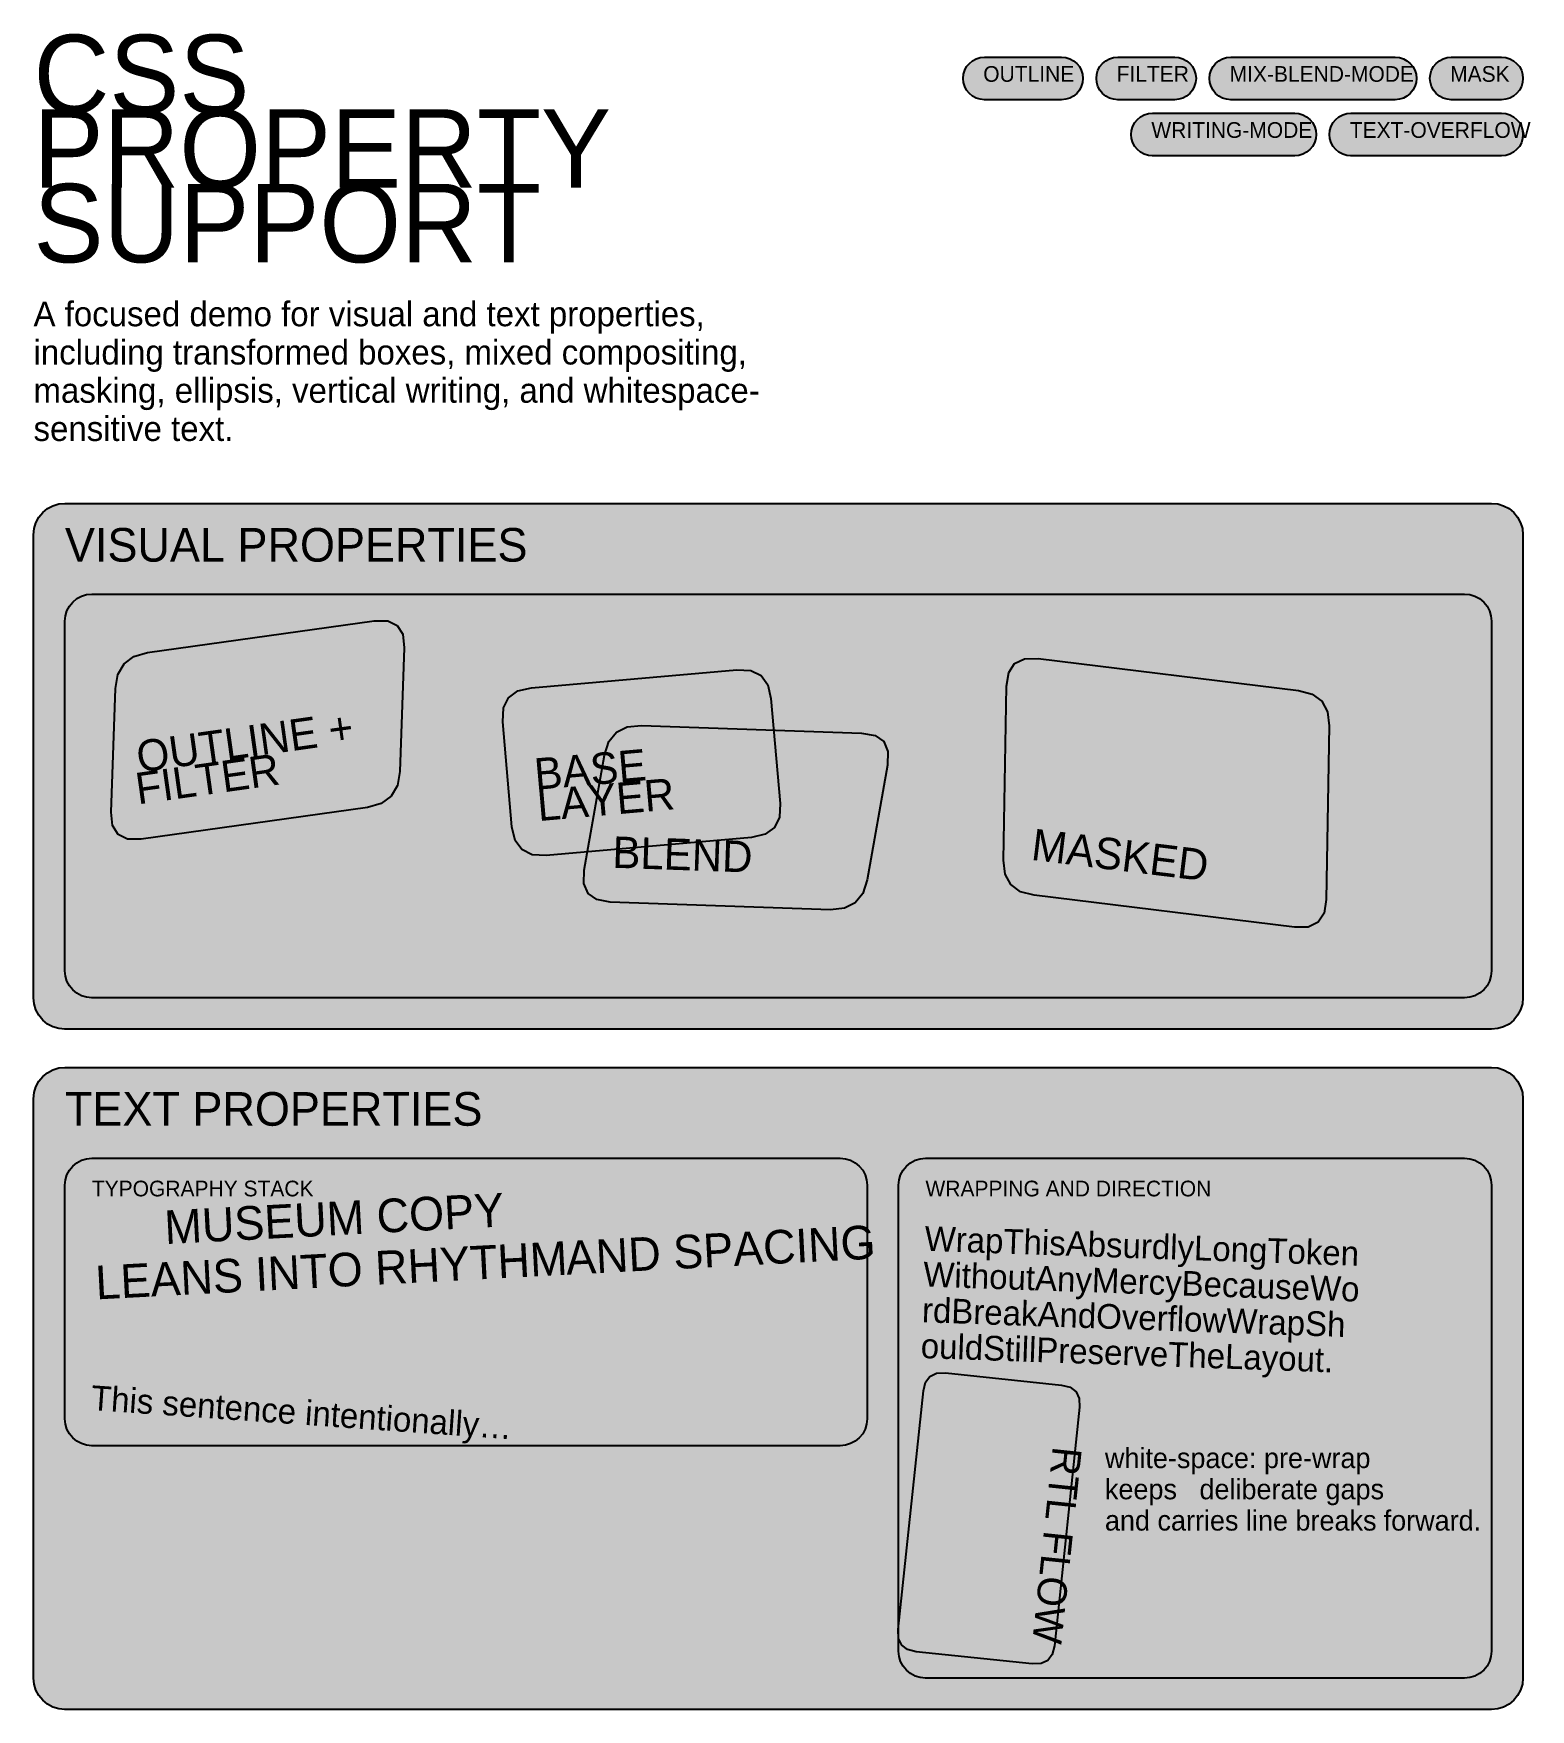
# Model space of a CAD drawing. Extents: x 56 to 1391, y 91 to 1585.
import ezdxf

# ---------------------------------------------------------------- set-up
doc = ezdxf.new("R2010")
doc.units = 0

msp = doc.modelspace()

# ---------------------------------------------------------------- hatches: boundary and pattern name
at = {"true_color": 0xffffff}
for points in [[(903.8, 1564), (972.7, 1564), (972.7, 1564), (976.4, 1563.6), (979.9, 1562.6), (983.2, 1560.8), (986.1, 1558.4), (988.5, 1555.6), (990.2, 1552.3), (991.3, 1548.7), (991.7, 1545), (991.7, 1545), (991.7, 1545), (991.3, 1541.3), (990.2, 1537.7), (988.5, 1534.4), (986.1, 1531.6), (983.2, 1529.2), (979.9, 1527.4), (976.4, 1526.4), (972.7, 1526), (903.8, 1526), (903.8, 1526), (900.1, 1526.4), (896.6, 1527.4), (893.3, 1529.2), (890.4, 1531.6), (888, 1534.4), (886.3, 1537.7), (885.2, 1541.3), (884.8, 1545), (884.8, 1545), (884.8, 1545), (885.2, 1548.7), (886.3, 1552.3), (888, 1555.6), (890.4, 1558.4), (893.3, 1560.8), (896.6, 1562.6), (900.1, 1563.6), (903.8, 1564)], [(1022.7, 1564), (1073.5, 1564), (1073.5, 1564), (1077.2, 1563.6), (1080.8, 1562.6), (1084, 1560.8), (1086.9, 1558.4), (1089.3, 1555.6), (1091, 1552.3), (1092.1, 1548.7), (1092.5, 1545), (1092.5, 1545), (1092.5, 1545), (1092.1, 1541.3), (1091, 1537.7), (1089.3, 1534.4), (1086.9, 1531.6), (1084, 1529.2), (1080.8, 1527.4), (1077.2, 1526.4), (1073.5, 1526), (1022.7, 1526), (1022.7, 1526), (1018.9, 1526.4), (1015.4, 1527.4), (1012.1, 1529.2), (1009.2, 1531.6), (1006.9, 1534.4), (1005.1, 1537.7), (1004, 1541.3), (1003.7, 1545), (1003.7, 1545), (1003.7, 1545), (1004, 1548.7), (1005.1, 1552.3), (1006.9, 1555.6), (1009.2, 1558.4), (1012.1, 1560.8), (1015.4, 1562.6), (1018.9, 1563.6), (1022.7, 1564)], [(1123.5, 1564), (1270.1, 1564), (1270.1, 1564), (1273.8, 1563.6), (1277.4, 1562.6), (1280.6, 1560.8), (1283.5, 1558.4), (1285.9, 1555.6), (1287.6, 1552.3), (1288.7, 1548.7), (1289.1, 1545), (1289.1, 1545), (1289.1, 1545), (1288.7, 1541.3), (1287.6, 1537.7), (1285.9, 1534.4), (1283.5, 1531.6), (1280.6, 1529.2), (1277.4, 1527.4), (1273.8, 1526.4), (1270.1, 1526), (1123.5, 1526), (1123.5, 1526), (1119.8, 1526.4), (1116.2, 1527.4), (1112.9, 1529.2), (1110, 1531.6), (1107.7, 1534.4), (1105.9, 1537.7), (1104.8, 1541.3), (1104.5, 1545), (1104.5, 1545), (1104.5, 1545), (1104.8, 1548.7), (1105.9, 1552.3), (1107.7, 1555.6), (1110, 1558.4), (1112.9, 1560.8), (1116.2, 1562.6), (1119.8, 1563.6), (1123.5, 1564)], [(1320.1, 1564), (1365, 1564), (1365, 1564), (1368.7, 1563.6), (1372.3, 1562.6), (1375.6, 1560.8), (1378.4, 1558.4), (1380.8, 1555.6), (1382.6, 1552.3), (1383.6, 1548.7), (1384, 1545), (1384, 1545), (1384, 1545), (1383.6, 1541.3), (1382.6, 1537.7), (1380.8, 1534.4), (1378.4, 1531.6), (1375.6, 1529.2), (1372.3, 1527.4), (1368.7, 1526.4), (1365, 1526), (1320.1, 1526), (1320.1, 1526), (1316.4, 1526.4), (1312.8, 1527.4), (1309.5, 1529.2), (1306.7, 1531.6), (1304.3, 1534.4), (1302.5, 1537.7), (1301.5, 1541.3), (1301.1, 1545), (1301.1, 1545), (1301.1, 1545), (1301.5, 1548.7), (1302.5, 1552.3), (1304.3, 1555.6), (1306.7, 1558.4), (1309.5, 1560.8), (1312.8, 1562.6), (1316.4, 1563.6), (1320.1, 1564)], [(1053.7, 1514), (1180.6, 1514), (1180.6, 1514), (1184.3, 1513.6), (1187.8, 1512.6), (1191.1, 1510.8), (1194, 1508.4), (1196.4, 1505.6), (1198.1, 1502.3), (1199.2, 1498.7), (1199.6, 1495), (1199.6, 1495), (1199.6, 1495), (1199.2, 1491.3), (1198.1, 1487.7), (1196.4, 1484.4), (1194, 1481.6), (1191.1, 1479.2), (1187.8, 1477.4), (1184.3, 1476.4), (1180.6, 1476), (1053.7, 1476), (1053.7, 1476), (1050, 1476.4), (1046.4, 1477.4), (1043.1, 1479.2), (1040.2, 1481.6), (1037.9, 1484.4), (1036.1, 1487.7), (1035, 1491.3), (1034.7, 1495), (1034.7, 1495), (1034.7, 1495), (1035, 1498.7), (1036.1, 1502.3), (1037.9, 1505.6), (1040.2, 1508.4), (1043.1, 1510.8), (1046.4, 1512.6), (1050, 1513.6), (1053.7, 1514)], [(1230.6, 1514), (1365, 1514), (1365, 1514), (1368.7, 1513.6), (1372.3, 1512.6), (1375.6, 1510.8), (1378.4, 1508.4), (1380.8, 1505.6), (1382.6, 1502.3), (1383.6, 1498.7), (1384, 1495), (1384, 1495), (1384, 1495), (1383.6, 1491.3), (1382.6, 1487.7), (1380.8, 1484.4), (1378.4, 1481.6), (1375.6, 1479.2), (1372.3, 1477.4), (1368.7, 1476.4), (1365, 1476), (1230.6, 1476), (1230.6, 1476), (1226.9, 1476.4), (1223.3, 1477.4), (1220, 1479.2), (1217.1, 1481.6), (1214.8, 1484.4), (1213, 1487.7), (1211.9, 1491.3), (1211.6, 1495), (1211.6, 1495), (1211.6, 1495), (1211.9, 1498.7), (1213, 1502.3), (1214.8, 1505.6), (1217.1, 1508.4), (1220, 1510.8), (1223.3, 1512.6), (1226.9, 1513.6), (1230.6, 1514)], [(923.5, 1003.1), (925.5, 1015.2), (930.8, 1023.3), (939.6, 1027.5), (951.8, 1027.7), (1184, 999.2), (1196.2, 996), (1204.8, 989.6), (1209.8, 980.2), (1211.3, 967.8), (1208.6, 812.7), (1206.7, 800.6), (1201.3, 792.5), (1192.6, 788.3), (1180.4, 788.1), (948.1, 816.6), (936, 819.8), (927.4, 826.1), (922.3, 835.5), (920.8, 848)], [(108, 582.1), (775.3, 582.1), (775.3, 582.1), (780, 581.7), (784.5, 580.3), (788.6, 578.1), (792.3, 575.1), (795.3, 571.5), (797.5, 567.3), (798.8, 562.8), (799.3, 558.1), (799.3, 349.7), (799.3, 349.7), (798.8, 345.1), (797.5, 340.5), (795.3, 336.4), (792.3, 332.8), (788.6, 329.8), (784.5, 327.6), (780, 326.2), (775.3, 325.7), (108, 325.7), (108, 325.7), (103.3, 326.2), (98.8, 327.6), (94.7, 329.8), (91, 332.8), (88, 336.4), (85.8, 340.5), (84.5, 345.1), (84, 349.7), (84, 558.1), (84, 558.1), (84.5, 562.8), (85.8, 567.3), (88, 571.5), (91, 575.1), (94.7, 578.1), (98.8, 580.3), (103.3, 581.7), (108, 582.1)], [(851.3, 582.1), (1332, 582.1), (1332, 582.1), (1336.7, 581.7), (1341.2, 580.3), (1345.3, 578.1), (1349, 575.1), (1352, 571.5), (1354.2, 567.3), (1355.5, 562.8), (1356, 558.1), (1356, 142.6), (1356, 142.6), (1355.5, 137.9), (1354.2, 133.4), (1352, 129.2), (1349, 125.6), (1345.3, 122.6), (1341.2, 120.4), (1336.7, 119), (1332, 118.6), (851.3, 118.6), (851.3, 118.6), (846.6, 119), (842.1, 120.4), (838, 122.6), (834.3, 125.6), (831.3, 129.2), (829.1, 133.4), (827.8, 137.9), (827.3, 142.6), (827.3, 558.1), (827.3, 558.1), (827.8, 562.8), (829.1, 567.3), (831.3, 571.5), (834.3, 575.1), (838, 578.1), (842.1, 580.3), (846.6, 581.7), (851.3, 582.1)]]:
    msp.add_hatch(color=256, dxfattribs=at).paths.add_polyline_path(points, flags=0)
at = {"true_color": 0xfff8e8}
for points in [[(84, 1166.1), (1356, 1166.1), (1356, 1166.1), (1361.5, 1165.6), (1366.7, 1164), (1371.6, 1161.4), (1375.8, 1157.9), (1379.3, 1153.7), (1381.9, 1148.8), (1383.5, 1143.6), (1384, 1138.1), (1384, 725.1), (1384, 725.1), (1383.5, 719.7), (1381.9, 714.4), (1379.3, 709.6), (1375.8, 705.3), (1371.6, 701.8), (1366.7, 699.3), (1361.5, 697.7), (1356, 697.1), (84, 697.1), (84, 697.1), (78.5, 697.7), (73.3, 699.3), (68.4, 701.8), (64.2, 705.3), (60.7, 709.6), (58.1, 714.4), (56.5, 719.7), (56, 725.1), (56, 1138.1), (56, 1138.1), (56.5, 1143.6), (58.1, 1148.8), (60.7, 1153.7), (64.2, 1157.9), (68.4, 1161.4), (73.3, 1164), (78.5, 1165.6), (84, 1166.1)], [(84, 663.1), (1356, 663.1), (1356, 663.1), (1361.5, 662.6), (1366.7, 661), (1371.6, 658.4), (1375.8, 654.9), (1379.3, 650.7), (1381.9, 645.8), (1383.5, 640.6), (1384, 635.1), (1384, 118.6), (1384, 118.6), (1383.5, 113.1), (1381.9, 107.8), (1379.3, 103), (1375.8, 98.8), (1371.6, 95.3), (1366.7, 92.7), (1361.5, 91.1), (1356, 90.6), (84, 90.6), (84, 90.6), (78.5, 91.1), (73.3, 92.7), (68.4, 95.3), (64.2, 98.8), (60.7, 103), (58.1, 107.8), (56.5, 113.1), (56, 118.6), (56, 635.1), (56, 635.1), (56.5, 640.6), (58.1, 645.8), (60.7, 650.7), (64.2, 654.9), (68.4, 658.4), (73.3, 661), (78.5, 662.6), (84, 663.1)]]:
    msp.add_hatch(color=256, dxfattribs=at).paths.add_polyline_path(points, flags=0)
at = {"true_color": 0x1f7a8c}
msp.add_hatch(color=256, dxfattribs=at).paths.add_polyline_path([(108, 1085.1), (1332, 1085.1), (1332, 1085.1), (1336.7, 1084.7), (1341.2, 1083.3), (1345.3, 1081.1), (1349, 1078.1), (1352, 1074.5), (1354.2, 1070.3), (1355.5, 1065.8), (1356, 1061.1), (1356, 749.1), (1356, 749.1), (1355.5, 744.4), (1354.2, 739.9), (1352, 735.8), (1349, 732.2), (1345.3, 729.2), (1341.2, 727), (1336.7, 725.6), (1332, 725.1), (108, 725.1), (108, 725.1), (103.3, 725.6), (98.8, 727), (94.7, 729.2), (91, 732.2), (88, 735.8), (85.8, 739.9), (84.5, 744.4), (84, 749.1), (84, 1061.1), (84, 1061.1), (84.5, 1065.8), (85.8, 1070.3), (88, 1074.5), (91, 1078.1), (94.7, 1081.1), (98.8, 1083.3), (103.3, 1084.7), (108, 1085.1)], flags=0)
at = {"true_color": 0xffca3a}
msp.add_hatch(color=256, dxfattribs=at).paths.add_polyline_path([(129, 1001.1), (131.2, 1013.6), (136.7, 1023.1), (145.5, 1029.6), (157.7, 1033), (359.7, 1061.4), (371.8, 1061.4), (380.3, 1057.3), (385.2, 1049.3), (386.5, 1037.3), (382.6, 926.9), (380.5, 914.4), (375, 904.9), (366.1, 898.4), (353.9, 895), (151.9, 866.6), (139.8, 866.6), (131.4, 870.7), (126.5, 878.7), (125.2, 890.7)], flags=0)
at = {"true_color": 0x118ab2}
for points in [[(474.4, 971.2), (475.1, 983.6), (479.6, 992.8), (487.8, 998.8), (499.9, 1001.6), (683.2, 1017.6), (695.5, 1016.9), (704.7, 1012.5), (710.7, 1004.2), (713.5, 992.1), (721.7, 898.5), (721, 886.2), (716.6, 877), (708.3, 871), (696.3, 868.2), (513, 852.1), (500.6, 852.8), (491.4, 857.3), (485.4, 865.5), (482.6, 877.6)], [(849.4, 374.7), (851.4, 382.4), (855.3, 387.6), (861.2, 390.4), (869.2, 390.7), (972.6, 379.8), (980.3, 377.9), (985.6, 373.9), (988.4, 368), (988.6, 360), (966.3, 147.2), (964.3, 139.5), (960.4, 134.2), (954.4, 131.5), (946.5, 131.2), (843.1, 142.1), (835.4, 144), (830.1, 147.9), (827.3, 153.9), (827, 161.8)]]:
    msp.add_hatch(color=256, dxfattribs=at).paths.add_polyline_path(points, flags=0)
at = {"true_color": 0xc1121f}
msp.add_hatch(color=256, dxfattribs=at).paths.add_polyline_path([(565.1, 941.6), (569, 953.6), (575.8, 962), (585.4, 966.9), (598, 968.1), (794.3, 961.3), (806.3, 959.1), (814.1, 953.7), (817.8, 944.9), (817.4, 932.7), (799.4, 830.3), (795.5, 818.3), (788.7, 809.9), (779.1, 805), (766.5, 803.7), (570.2, 810.6), (558.3, 812.7), (550.4, 818.2), (546.7, 827), (547.1, 839.1)], flags=0)

# ---------------------------------------------------------------- linework, layer by layer
at = {"true_color": 0xffffff}
for points in [[(903.8, 1564), (972.7, 1564), (972.7, 1564), (976.4, 1563.6), (979.9, 1562.6), (983.2, 1560.8), (986.1, 1558.4), (988.5, 1555.6), (990.2, 1552.3), (991.3, 1548.7), (991.7, 1545), (991.7, 1545), (991.7, 1545), (991.3, 1541.3), (990.2, 1537.7), (988.5, 1534.4), (986.1, 1531.6), (983.2, 1529.2), (979.9, 1527.4), (976.4, 1526.4), (972.7, 1526), (903.8, 1526), (903.8, 1526), (900.1, 1526.4), (896.6, 1527.4), (893.3, 1529.2), (890.4, 1531.6), (888, 1534.4), (886.3, 1537.7), (885.2, 1541.3), (884.8, 1545), (884.8, 1545), (884.8, 1545), (885.2, 1548.7), (886.3, 1552.3), (888, 1555.6), (890.4, 1558.4), (893.3, 1560.8), (896.6, 1562.6), (900.1, 1563.6), (903.8, 1564)], [(1022.7, 1564), (1073.5, 1564), (1073.5, 1564), (1077.2, 1563.6), (1080.8, 1562.6), (1084, 1560.8), (1086.9, 1558.4), (1089.3, 1555.6), (1091, 1552.3), (1092.1, 1548.7), (1092.5, 1545), (1092.5, 1545), (1092.5, 1545), (1092.1, 1541.3), (1091, 1537.7), (1089.3, 1534.4), (1086.9, 1531.6), (1084, 1529.2), (1080.8, 1527.4), (1077.2, 1526.4), (1073.5, 1526), (1022.7, 1526), (1022.7, 1526), (1018.9, 1526.4), (1015.4, 1527.4), (1012.1, 1529.2), (1009.2, 1531.6), (1006.9, 1534.4), (1005.1, 1537.7), (1004, 1541.3), (1003.7, 1545), (1003.7, 1545), (1003.7, 1545), (1004, 1548.7), (1005.1, 1552.3), (1006.9, 1555.6), (1009.2, 1558.4), (1012.1, 1560.8), (1015.4, 1562.6), (1018.9, 1563.6), (1022.7, 1564)], [(1123.5, 1564), (1270.1, 1564), (1270.1, 1564), (1273.8, 1563.6), (1277.4, 1562.6), (1280.6, 1560.8), (1283.5, 1558.4), (1285.9, 1555.6), (1287.6, 1552.3), (1288.7, 1548.7), (1289.1, 1545), (1289.1, 1545), (1289.1, 1545), (1288.7, 1541.3), (1287.6, 1537.7), (1285.9, 1534.4), (1283.5, 1531.6), (1280.6, 1529.2), (1277.4, 1527.4), (1273.8, 1526.4), (1270.1, 1526), (1123.5, 1526), (1123.5, 1526), (1119.8, 1526.4), (1116.2, 1527.4), (1112.9, 1529.2), (1110, 1531.6), (1107.7, 1534.4), (1105.9, 1537.7), (1104.8, 1541.3), (1104.5, 1545), (1104.5, 1545), (1104.5, 1545), (1104.8, 1548.7), (1105.9, 1552.3), (1107.7, 1555.6), (1110, 1558.4), (1112.9, 1560.8), (1116.2, 1562.6), (1119.8, 1563.6), (1123.5, 1564)], [(1320.1, 1564), (1365, 1564), (1365, 1564), (1368.7, 1563.6), (1372.3, 1562.6), (1375.6, 1560.8), (1378.4, 1558.4), (1380.8, 1555.6), (1382.6, 1552.3), (1383.6, 1548.7), (1384, 1545), (1384, 1545), (1384, 1545), (1383.6, 1541.3), (1382.6, 1537.7), (1380.8, 1534.4), (1378.4, 1531.6), (1375.6, 1529.2), (1372.3, 1527.4), (1368.7, 1526.4), (1365, 1526), (1320.1, 1526), (1320.1, 1526), (1316.4, 1526.4), (1312.8, 1527.4), (1309.5, 1529.2), (1306.7, 1531.6), (1304.3, 1534.4), (1302.5, 1537.7), (1301.5, 1541.3), (1301.1, 1545), (1301.1, 1545), (1301.1, 1545), (1301.5, 1548.7), (1302.5, 1552.3), (1304.3, 1555.6), (1306.7, 1558.4), (1309.5, 1560.8), (1312.8, 1562.6), (1316.4, 1563.6), (1320.1, 1564)], [(1053.7, 1514), (1180.6, 1514), (1180.6, 1514), (1184.3, 1513.6), (1187.8, 1512.6), (1191.1, 1510.8), (1194, 1508.4), (1196.4, 1505.6), (1198.1, 1502.3), (1199.2, 1498.7), (1199.6, 1495), (1199.6, 1495), (1199.6, 1495), (1199.2, 1491.3), (1198.1, 1487.7), (1196.4, 1484.4), (1194, 1481.6), (1191.1, 1479.2), (1187.8, 1477.4), (1184.3, 1476.4), (1180.6, 1476), (1053.7, 1476), (1053.7, 1476), (1050, 1476.4), (1046.4, 1477.4), (1043.1, 1479.2), (1040.2, 1481.6), (1037.9, 1484.4), (1036.1, 1487.7), (1035, 1491.3), (1034.7, 1495), (1034.7, 1495), (1034.7, 1495), (1035, 1498.7), (1036.1, 1502.3), (1037.9, 1505.6), (1040.2, 1508.4), (1043.1, 1510.8), (1046.4, 1512.6), (1050, 1513.6), (1053.7, 1514)], [(1230.6, 1514), (1365, 1514), (1365, 1514), (1368.7, 1513.6), (1372.3, 1512.6), (1375.6, 1510.8), (1378.4, 1508.4), (1380.8, 1505.6), (1382.6, 1502.3), (1383.6, 1498.7), (1384, 1495), (1384, 1495), (1384, 1495), (1383.6, 1491.3), (1382.6, 1487.7), (1380.8, 1484.4), (1378.4, 1481.6), (1375.6, 1479.2), (1372.3, 1477.4), (1368.7, 1476.4), (1365, 1476), (1230.6, 1476), (1230.6, 1476), (1226.9, 1476.4), (1223.3, 1477.4), (1220, 1479.2), (1217.1, 1481.6), (1214.8, 1484.4), (1213, 1487.7), (1211.9, 1491.3), (1211.6, 1495), (1211.6, 1495), (1211.6, 1495), (1211.9, 1498.7), (1213, 1502.3), (1214.8, 1505.6), (1217.1, 1508.4), (1220, 1510.8), (1223.3, 1512.6), (1226.9, 1513.6), (1230.6, 1514)], [(923.5, 1003.1), (925.5, 1015.2), (930.8, 1023.3), (939.6, 1027.5), (951.8, 1027.7), (1184, 999.2), (1196.2, 996), (1204.8, 989.6), (1209.8, 980.2), (1211.3, 967.8), (1208.6, 812.7), (1206.7, 800.6), (1201.3, 792.5), (1192.6, 788.3), (1180.4, 788.1), (948.1, 816.6), (936, 819.8), (927.4, 826.1), (922.3, 835.5), (920.8, 848)], [(108, 582.1), (775.3, 582.1), (775.3, 582.1), (780, 581.7), (784.5, 580.3), (788.6, 578.1), (792.3, 575.1), (795.3, 571.5), (797.5, 567.3), (798.8, 562.8), (799.3, 558.1), (799.3, 349.7), (799.3, 349.7), (798.8, 345.1), (797.5, 340.5), (795.3, 336.4), (792.3, 332.8), (788.6, 329.8), (784.5, 327.6), (780, 326.2), (775.3, 325.7), (108, 325.7), (108, 325.7), (103.3, 326.2), (98.8, 327.6), (94.7, 329.8), (91, 332.8), (88, 336.4), (85.8, 340.5), (84.5, 345.1), (84, 349.7), (84, 558.1), (84, 558.1), (84.5, 562.8), (85.8, 567.3), (88, 571.5), (91, 575.1), (94.7, 578.1), (98.8, 580.3), (103.3, 581.7), (108, 582.1)], [(851.3, 582.1), (1332, 582.1), (1332, 582.1), (1336.7, 581.7), (1341.2, 580.3), (1345.3, 578.1), (1349, 575.1), (1352, 571.5), (1354.2, 567.3), (1355.5, 562.8), (1356, 558.1), (1356, 142.6), (1356, 142.6), (1355.5, 137.9), (1354.2, 133.4), (1352, 129.2), (1349, 125.6), (1345.3, 122.6), (1341.2, 120.4), (1336.7, 119), (1332, 118.6), (851.3, 118.6), (851.3, 118.6), (846.6, 119), (842.1, 120.4), (838, 122.6), (834.3, 125.6), (831.3, 129.2), (829.1, 133.4), (827.8, 137.9), (827.3, 142.6), (827.3, 558.1), (827.3, 558.1), (827.8, 562.8), (829.1, 567.3), (831.3, 571.5), (834.3, 575.1), (838, 578.1), (842.1, 580.3), (846.6, 581.7), (851.3, 582.1)]]:
    msp.add_lwpolyline(points, close=True, dxfattribs=at)
at = {"true_color": 0xfff8e8}
for points in [[(84, 1166.1), (1356, 1166.1), (1356, 1166.1), (1361.5, 1165.6), (1366.7, 1164), (1371.6, 1161.4), (1375.8, 1157.9), (1379.3, 1153.7), (1381.9, 1148.8), (1383.5, 1143.6), (1384, 1138.1), (1384, 725.1), (1384, 725.1), (1383.5, 719.7), (1381.9, 714.4), (1379.3, 709.6), (1375.8, 705.3), (1371.6, 701.8), (1366.7, 699.3), (1361.5, 697.7), (1356, 697.1), (84, 697.1), (84, 697.1), (78.5, 697.7), (73.3, 699.3), (68.4, 701.8), (64.2, 705.3), (60.7, 709.6), (58.1, 714.4), (56.5, 719.7), (56, 725.1), (56, 1138.1), (56, 1138.1), (56.5, 1143.6), (58.1, 1148.8), (60.7, 1153.7), (64.2, 1157.9), (68.4, 1161.4), (73.3, 1164), (78.5, 1165.6), (84, 1166.1)], [(84, 663.1), (1356, 663.1), (1356, 663.1), (1361.5, 662.6), (1366.7, 661), (1371.6, 658.4), (1375.8, 654.9), (1379.3, 650.7), (1381.9, 645.8), (1383.5, 640.6), (1384, 635.1), (1384, 118.6), (1384, 118.6), (1383.5, 113.1), (1381.9, 107.8), (1379.3, 103), (1375.8, 98.8), (1371.6, 95.3), (1366.7, 92.7), (1361.5, 91.1), (1356, 90.6), (84, 90.6), (84, 90.6), (78.5, 91.1), (73.3, 92.7), (68.4, 95.3), (64.2, 98.8), (60.7, 103), (58.1, 107.8), (56.5, 113.1), (56, 118.6), (56, 635.1), (56, 635.1), (56.5, 640.6), (58.1, 645.8), (60.7, 650.7), (64.2, 654.9), (68.4, 658.4), (73.3, 661), (78.5, 662.6), (84, 663.1)]]:
    msp.add_lwpolyline(points, close=True, dxfattribs=at)
at = {"true_color": 0x1f7a8c}
msp.add_lwpolyline([(108, 1085.1), (1332, 1085.1), (1332, 1085.1), (1336.7, 1084.7), (1341.2, 1083.3), (1345.3, 1081.1), (1349, 1078.1), (1352, 1074.5), (1354.2, 1070.3), (1355.5, 1065.8), (1356, 1061.1), (1356, 749.1), (1356, 749.1), (1355.5, 744.4), (1354.2, 739.9), (1352, 735.8), (1349, 732.2), (1345.3, 729.2), (1341.2, 727), (1336.7, 725.6), (1332, 725.1), (108, 725.1), (108, 725.1), (103.3, 725.6), (98.8, 727), (94.7, 729.2), (91, 732.2), (88, 735.8), (85.8, 739.9), (84.5, 744.4), (84, 749.1), (84, 1061.1), (84, 1061.1), (84.5, 1065.8), (85.8, 1070.3), (88, 1074.5), (91, 1078.1), (94.7, 1081.1), (98.8, 1083.3), (103.3, 1084.7), (108, 1085.1)], close=True, dxfattribs=at)
at = {"true_color": 0xffca3a}
msp.add_lwpolyline([(129, 1001.1), (131.2, 1013.6), (136.7, 1023.1), (145.5, 1029.6), (157.7, 1033), (359.7, 1061.4), (371.8, 1061.4), (380.3, 1057.3), (385.2, 1049.3), (386.5, 1037.3), (382.6, 926.9), (380.5, 914.4), (375, 904.9), (366.1, 898.4), (353.9, 895), (151.9, 866.6), (139.8, 866.6), (131.4, 870.7), (126.5, 878.7), (125.2, 890.7)], close=True, dxfattribs=at)
at = {"true_color": 0x118ab2}
for points in [[(474.4, 971.2), (475.1, 983.6), (479.6, 992.8), (487.8, 998.8), (499.9, 1001.6), (683.2, 1017.6), (695.5, 1016.9), (704.7, 1012.5), (710.7, 1004.2), (713.5, 992.1), (721.7, 898.5), (721, 886.2), (716.6, 877), (708.3, 871), (696.3, 868.2), (513, 852.1), (500.6, 852.8), (491.4, 857.3), (485.4, 865.5), (482.6, 877.6)], [(849.4, 374.7), (851.4, 382.4), (855.3, 387.6), (861.2, 390.4), (869.2, 390.7), (972.6, 379.8), (980.3, 377.9), (985.6, 373.9), (988.4, 368), (988.6, 360), (966.3, 147.2), (964.3, 139.5), (960.4, 134.2), (954.4, 131.5), (946.5, 131.2), (843.1, 142.1), (835.4, 144), (830.1, 147.9), (827.3, 153.9), (827, 161.8)]]:
    msp.add_lwpolyline(points, close=True, dxfattribs=at)
at = {"true_color": 0xc1121f}
msp.add_lwpolyline([(565.1, 941.6), (569, 953.6), (575.8, 962), (585.4, 966.9), (598, 968.1), (794.3, 961.3), (806.3, 959.1), (814.1, 953.7), (817.8, 944.9), (817.4, 932.7), (799.4, 830.3), (795.5, 818.3), (788.7, 809.9), (779.1, 805), (766.5, 803.7), (570.2, 810.6), (558.3, 812.7), (550.4, 818.2), (546.7, 827), (547.1, 839.1)], close=True, dxfattribs=at)

# ---------------------------------------------------------------- texts
at = {"true_color": 0x8f1027}
for s, p in [('CSS', (56, 1514)), ('PROPERTY', (56, 1447.5)), ('SUPPORT', (56, 1381))]:
    msp.add_text(s, height=70, dxfattribs=at).set_placement(p)
at = {"true_color": 0x16324f}
for s, height, p in [('OUTLINE', 14, (902.8, 1542)), ('FILTER', 14, (1021.7, 1542)), ('MIX-BLEND-MODE', 14, (1122.5, 1542)), ('MASK', 14, (1319.1, 1542)), ('WRITING-MODE', 14, (1052.7, 1492)), ('TEXT-OVERFLOW', 14, (1229.6, 1492)), ('A focused demo for visual and text properties,', 22, (56, 1324)), ('including transformed boxes, mixed compositing,', 22, (56, 1289.9)), ('masking, ellipsis, vertical writing, and whitespace-', 22, (56, 1255.8)), ('sensitive text.', 22, (56, 1221.7)), ('VISUAL PROPERTIES', 30, (84, 1114.1)), ('TEXT PROPERTIES', 30, (84, 611.1)), ('TYPOGRAPHY STACK', 14, (108, 548.1)), ('WRAPPING AND DIRECTION', 14, (851.3, 548.1))]:
    msp.add_text(s, height=height, dxfattribs=at).set_placement(p)
at = {"true_color": 0xffffff}
for s, rotation, p in [('OUTLINE +', 8, (150, 926)), ('FILTER', 8, (149.1, 897.6)), ('BASE', 5, (503.8, 910.6)), ('LAYER', 5, (506.3, 882.7)), ('BLEND', -2, (571.8, 841.2)), ('MASKED', -7, (944.7, 848.3))]:
    msp.add_text(s, height=28, rotation=rotation, dxfattribs=at).set_placement(p)
at = {"true_color": 0x6a1b4d}
for s, rotation, p in [('MUSEUM COPY', 3, (173.5, 505.5)), ('AND SPACING', 3.0001, (531.4, 478.2)), ('LEANS INTO RHYTHM ', 3, (112, 456.2))]:
    msp.add_text(s, height=30, rotation=rotation, dxfattribs=at).set_placement(p)
at = {"true_color": 0x264653}
for s, p in [('WrapThisAbsurdlyLongToken', (850.2, 499.6)), ('WithoutAnyMercyBecauseWo', (849, 467.8)), ('rdBreakAndOverflowWrapSh', (847.9, 435.9)), ('ouldStillPreserveTheLayout.', (846.8, 404))]:
    msp.add_text(s, height=22, rotation=-2, dxfattribs=at).set_placement(p)
at = {"true_color": 0x7f5539}
msp.add_text('This sentence intentionally…', height=22, rotation=-4, dxfattribs=at).set_placement((106.7, 357.7))
at = {"true_color": 0x16324f}
msp.add_text('RTL FLOW', height=26, rotation=-96, dxfattribs=at).set_placement((964.9, 325.7))
at = {"true_color": 0x3d405b}
for s, p in [('white-space: pre-wrap', (1011.3, 305.8)), ('keeps   deliberate gaps', (1011.3, 278)), ('and carries line breaks ', (1011.3, 250.1)), ('forward.', (1259.8, 250.1))]:
    msp.add_text(s, height=18, dxfattribs=at).set_placement(p)

doc.saveas('drawing.dxf')
